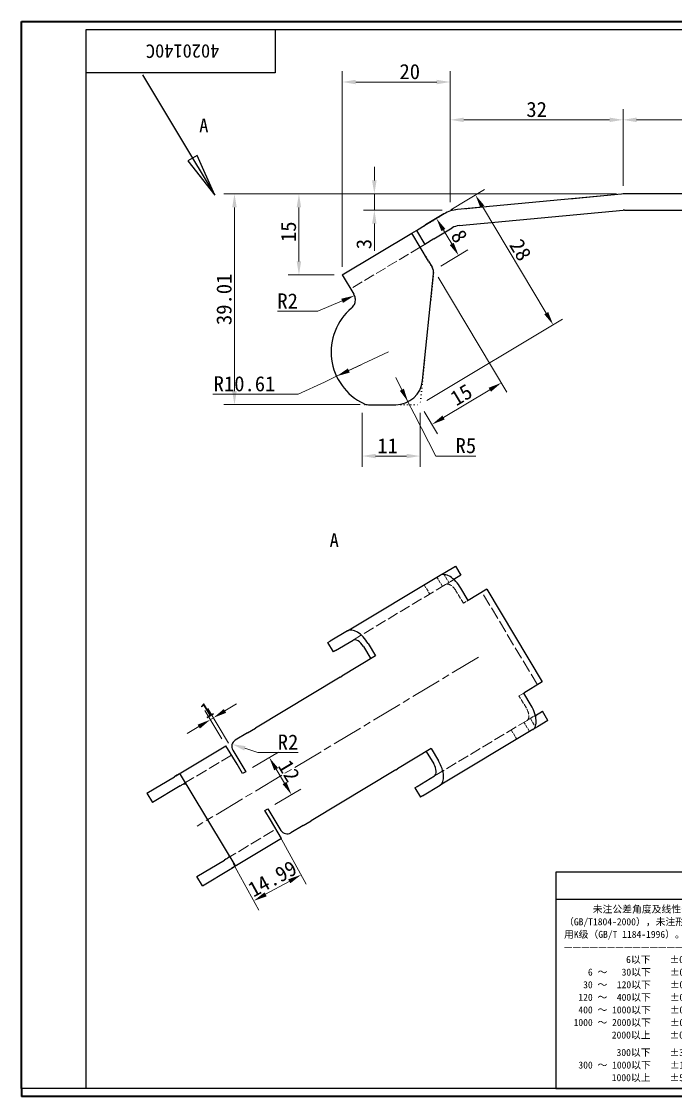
# Model space of a CAD drawing. Header units: millimetres. Extents: x 6 to 292, y 5 to 205.
# Drawn here: x 6 to 127.1, y 5.5 to 204.5 of the extents above; entities that cross this region are included whole.
import ezdxf
from ezdxf.enums import TextEntityAlignment as Align

# ---------------------------------------------------------------- set-up
doc = ezdxf.new("R2010")
doc.units = ezdxf.units.MM
for name, pattern in [('CHAIN', [0.3543, 0.2362, -0.0295, 0.0591, -0.0295]), ('DASHED', [0.2067, 0.1654, -0.0413]), ('DOTTED', [0.0482, 0.0069, -0.0413])]:
    doc.linetypes.add(name, pattern=pattern)
for name, color, linetype, lineweight in [('1', 7, 'Continuous', 18), ('可见 (ISO)', 7, 'Continuous', 25), ('图框 (ISO)', 7, 'Continuous', 35), ('标题 (ISO)', 7, 'Continuous', 25), ('草图几何图元 (ISO)', 7, 'Continuous', 18)]:
    doc.layers.add(name, color=color, linetype=linetype, lineweight=lineweight)
for name, color, linetype, lineweight, true_color in [('中心线 (ISO)', 1, 'CHAIN', 18, 0xff0000), ('剖切线 (ISO)', 7, 'CHAIN', 25, 0x008000), ('尺寸 (ISO)', 7, 'Continuous', 18, 0x008000), ('符号 (ISO)', 7, 'Continuous', 18, 0x008000), ('隐藏 (ISO)', 5, 'DASHED', 18, 0x0000ff)]:
    doc.layers.add(name, color=color, linetype=linetype, lineweight=lineweight, true_color=true_color)
doc.styles.add('HZ_33', font='simfang.ttf')
doc.styles.add('文本样式164', font='SimSun.ttf')
doc.styles.add('文本样式165', font='SimSun.ttf')
doc.styles.add('文本样式74', font='SimSun.ttf')
doc.styles.add('最新国标', font='simfang.ttf')
doc.styles.add('注释文本 (ISO)', font='simfang.ttf')
doc.dimstyles.new('默认 (GB)', dxfattribs={"dimtxt": 2.8, "dimasz": 2.5, "dimexe": 2, "dimexo": 1.5, "dimgap": 0.5, "dimtad": 1, "dimtoh": 1, "dimdsep": 46, "dimtxsty": '最新国标', "dimcen": 0.09, "dimdle": 10, "dimclrd": 256, "dimclre": 256, "dimclrt": 256, "dimaunit": 1, "dimadec": 3, "dimazin": 2, "dimtfac": 0.535714, "dimtmove": 0, "dimatfit": 3, "dimfxl": 0, "dimtolj": 1, "dimtzin": 0, "dimlwd": -1, "dimlwe": -1, "dimarcsym": 0})

# ---------------------------------------------------------------- blocks, each defined once
blk = doc.blocks.new('图框 最新国标')
at = {"layer": '图框 (ISO)'}
for p, q in [((6, 7), (6, 204.5)), ((6, 204.5), (291.5, 204.5)), ((6, 7), (6, 5.5)), ((6, 7), (6, 5.5)), ((291.5, 5.5), (6, 5.5))]:
    blk.add_line(p, q, dxfattribs=at)
at = {"layer": '图框 (ISO)', "color": 7, "linetype": 'Continuous', "lineweight": 25}
for p, q in [((18, 203), (290, 203)), ((18, 7), (18, 203)), ((18, 203), (290, 203)), ((53, 203), (53, 195)), ((53, 195), (18, 195)), ((290, 7), (6, 7)), ((290, 7), (18, 7))]:
    blk.add_line(p, q, dxfattribs=at)
at = {"layer": '图框 (ISO)', "style": '文本样式74'}
blk.add_attdef('零件代号_001', (42.65, 200.25), '', height=2.5, rotation=180, dxfattribs=at)
blk = doc.blocks.new('标题栏 最新国标')
at = {"layer": '标题 (ISO)'}
for p, q in [((381.98, -183.84), (196.98, -183.84)), ((196.98, -183.84), (196.98, -223.84)), ((254.48, -183.84), (254.48, -188.84)), ((269.48, -183.84), (269.48, -188.84)), ((281.48, -188.09), (281.48, -184.59)), ((281.48, -184.59), (286.48, -185.34)), ((289.48, -183.84), (289.48, -188.84)), ((381.98, -223.84), (381.98, -183.84)), ((383.48, -183.84), (383.48, -225.34)), ((286.48, -185.34), (286.48, -187.34)), ((196.98, -188.84), (381.98, -188.84)), ((232.98, -188.84), (232.98, -223.84)), ((286.48, -187.34), (281.48, -188.09)), ((321.98, -188.84), (321.98, -223.84)), ((321.98, -193.84), (381.98, -193.84)), ((321.98, -198.84), (381.98, -198.84)), ((351.98, -198.84), (351.98, -208.84)), ((321.98, -203.84), (232.98, -203.84)), ((321.98, -203.84), (381.98, -203.84)), ((321.98, -208.84), (381.98, -208.84)), ((321.98, -218.84), (381.98, -218.84)), ((196.98, -223.84), (381.98, -223.84)), ((383.48, -225.34), (196.98, -225.34))]:
    blk.add_line(p, q, dxfattribs=at)
at = {"layer": '标题 (ISO)', "linetype": 'CHAIN', "ltscale": 5.000333}
blk.add_line((274.98, -184.09), (274.98, -188.59), dxfattribs=at)
at = {"layer": '标题 (ISO)', "linetype": 'CHAIN', "ltscale": 15.834605}
blk.add_line((272.73, -186.34), (286.98, -186.34), dxfattribs=at)
at = {"layer": '标题 (ISO)'}
for radius in [1.75, 1]:
    blk.add_circle((274.98, -186.34), radius, dxfattribs=at)
at = {"layer": '1', "style": '文本样式164'}
for s, p in [('材 料', (299.48, -186.34)), ('UNIT: mm', (261.98, -186.34)), ('设 计', (327.98, -191.34)), ('制 图', (327.98, -196.34)), ('比 例', (327.98, -201.34)), ('重 量', (357.98, -201.34)), ('共 1  张', (336.98, -206.34)), ('第 1  张', (366.98, -206.34))]:
    blk.add_text(s, height=2, dxfattribs=at).set_placement(p, align=Align.MIDDLE_CENTER)
at = {"layer": '标题 (ISO)', "char_height": 2, "style": '注释文本 (ISO)'}
for s, insert, attachment_point, line_spacing_factor in [('{\\fSimSun|b0|i0|c134|p2;\\H0.65x;      未注公差角度及线性公差使用m\\P（GB/T1804-2000），未注形位公差使\\P用K级（GB/T 1184-1996）。\\P—————————————————\\P             6以下    ±0.05 mm\\P     6 ～   30以下    ±0.10 mm\\P    30 ～  120以下    ±0.15 mm\\P   120 ～  400以下    ±0.20 mm\\P   400 ～ 1000以下    ±0.30 mm\\P  1000 ～ 2000以下    ±0.50 mm\\P          2000以上    ±0.80 mm\\P\\H0.38462x;\\P\\H2.6x;           300以下    ±30′\\P   300 ～ 1000以下    ±15′\\P          1000以上    ±5′}', (198.48, -206.34), 4, 1.075116), ('{\\fMicrosoft YaHei|b0|i0|c134|p34;\\H1.75x;蓝探科工业自动化（昆山）有限公司\\P\\fArial|b0|i0|c0|p34;\\H0.71429x;Lantech Industrial Automation (Kunshan) Co., Ltd\\fFangSong|b0|i0|c134|p49;.\\H1.15195x; }', (277.48, -213.84), 5, 0.978695)]:
    blk.add_mtext(s, dxfattribs=dict(at, insert=insert, attachment_point=attachment_point, line_spacing_factor=line_spacing_factor))
at = {"layer": '标题 (ISO)', "attachment_point": 5, "style": '注释文本 (ISO)'}
for s, insert, char_height in [('\\fFangSong|b0|i0;零件号', (327.98, -211.84), 2), ('\\fSimSun|b0|i0;{\\H1.6000;未经蓝探科事先书面同意，严禁复制或发布此文件。}', (351.98, -221.34), 1.6)]:
    blk.add_mtext(s, dxfattribs=dict(at, insert=insert, char_height=char_height))
at = {"layer": '标题 (ISO)'}
for tag, p, height, style in [('材料_001', (320.09, -187.33), 2, '注释文本 (ISO)'), ('设计人_001', (353.65, -192.33), 2, '注释文本 (ISO)'), ('库存编号_001', (269.98, -198.15), 3.5, '文本样式165'), ('设计人_001', (353.65, -197.33), 2, '注释文本 (ISO)'), ('视图比例_001', (339.32, -202.33), 2, '注释文本 (ISO)'), ('质量\\P3;_001', (371.53, -202.3), 2, '注释文本 (ISO)'), ('零件代号_001', (347.97, -215.59), 3.5, '文本样式165')]:
    blk.add_attdef(tag, p, '', height=height, dxfattribs=dict(at, style=style))
blk = doc.blocks.new('二维转换剖视图0')
at = {"layer": '剖切线 (ISO)', "linetype": 'Continuous'}
for p, q in [((28.44, 194.63), (37.7, 179.19)), ((38.56, 179.71), (36.84, 178.68)), ((37.7, 179.19), (41.82, 172.33)), ((41.82, 172.33), (38.56, 179.71)), ((36.84, 178.68), (41.82, 172.33))]:
    blk.add_line(p, q, dxfattribs=at)
at = {"layer": '剖切线 (ISO)', "linetype": 'Continuous', "flags": 128}
blk.add_lwpolyline([(36.84, 178.68), (41.82, 172.33), (38.56, 179.71), (36.84, 178.68)], dxfattribs=at)
at = {"layer": '剖切线 (ISO)'}
blk.add_solid([(36.84, 178.68), (41.82, 172.33), (38.56, 179.71), (36.84, 178.68)], dxfattribs=at)
at = {"layer": '剖切线 (ISO)', "insert": (38.92, 184), "char_height": 2.5, "attachment_point": 7, "style": 'HZ_33'}
blk.add_mtext('A', dxfattribs=at)
blk = doc.blocks.new('*D6')
at = {"layer": 'Defpoints', "color": 0, "transparency": 16777216}
for p in [(117.42, 186.3), (117.42, 172.58), (172.42, 172.58)]:
    blk.add_point(p, dxfattribs=at)
at = {"layer": '尺寸 (ISO)', "color": 116, "true_color": 0x00803f, "transparency": 16777216}
for p, q in [((117.42, 174.08), (117.42, 188.3)), ((172.42, 174.08), (172.42, 188.3)), ((169.92, 186.3), (119.92, 186.3))]:
    blk.add_line(p, q, dxfattribs=at)
for points in [[(119.92, 186.71), (119.92, 185.88), (117.42, 186.3)], [(169.92, 186.71), (169.92, 185.88), (172.42, 186.3)]]:
    blk.add_solid(points, dxfattribs=at)
at = {"layer": '尺寸 (ISO)', "transparency": 16777216, "insert": (140.92, 188.21), "char_height": 2.8, "attachment_point": 5, "style": '最新国标'}
blk.add_mtext('\\A1;55', dxfattribs=at)
blk = doc.blocks.new('*D7')
at = {"layer": 'Defpoints', "color": 0, "transparency": 16777216}
for p in [(85.42, 186.3), (117.42, 172.58), (85.42, 169.58)]:
    blk.add_point(p, dxfattribs=at)
at = {"layer": '尺寸 (ISO)', "color": 116, "true_color": 0x00803f, "transparency": 16777216}
for p, q in [((85.42, 171.08), (85.42, 188.3)), ((117.42, 174.08), (117.42, 188.3)), ((114.92, 186.3), (87.92, 186.3))]:
    blk.add_line(p, q, dxfattribs=at)
for points in [[(87.92, 186.71), (87.92, 185.88), (85.42, 186.3)], [(114.92, 186.71), (114.92, 185.88), (117.42, 186.3)]]:
    blk.add_solid(points, dxfattribs=at)
at = {"layer": '尺寸 (ISO)', "transparency": 16777216, "insert": (101.42, 188.21), "char_height": 2.8, "attachment_point": 5, "style": '最新国标'}
blk.add_mtext('\\A1;32', dxfattribs=at)
blk = doc.blocks.new('*D8')
at = {"layer": 'Defpoints', "color": 0, "transparency": 16777216}
for p in [(65.42, 193.3), (85.42, 169.58), (65.42, 157.58)]:
    blk.add_point(p, dxfattribs=at)
at = {"layer": '尺寸 (ISO)', "color": 116, "true_color": 0x00803f, "transparency": 16777216}
for p, q in [((65.42, 159.08), (65.42, 195.3)), ((85.42, 171.08), (85.42, 195.3)), ((82.92, 193.3), (67.92, 193.3))]:
    blk.add_line(p, q, dxfattribs=at)
for points in [[(67.92, 193.71), (67.92, 192.88), (65.42, 193.3)], [(82.92, 193.71), (82.92, 192.88), (85.42, 193.3)]]:
    blk.add_solid(points, dxfattribs=at)
at = {"layer": '尺寸 (ISO)', "transparency": 16777216, "insert": (77.92, 195.21), "char_height": 2.8, "attachment_point": 5, "style": '最新国标'}
blk.add_mtext('\\A1;20', dxfattribs=at)
blk = doc.blocks.new('*D9')
at = {"layer": 'Defpoints', "color": 0, "transparency": 16777216}
for p in [(117.42, 172.58), (71.36, 169.58), (85.42, 169.58)]:
    blk.add_point(p, dxfattribs=at)
at = {"layer": '尺寸 (ISO)', "color": 116, "true_color": 0x00803f, "transparency": 16777216}
for p, q in [((71.36, 175.08), (71.36, 177.58)), ((115.92, 172.58), (69.36, 172.58)), ((71.36, 172.58), (71.36, 169.58)), ((83.92, 169.58), (69.36, 169.58)), ((71.36, 167.08), (71.36, 162.03))]:
    blk.add_line(p, q, dxfattribs=at)
for points in [[(70.94, 175.08), (71.77, 175.08), (71.36, 172.58)], [(70.94, 167.08), (71.77, 167.08), (71.36, 169.58)]]:
    blk.add_solid(points, dxfattribs=at)
at = {"layer": '尺寸 (ISO)', "transparency": 16777216, "insert": (69.44, 163.3), "char_height": 2.8, "attachment_point": 5, "rotation": 90, "style": '最新国标'}
blk.add_mtext('\\A1;3', dxfattribs=at)
blk = doc.blocks.new('*D10')
at = {"layer": 'Defpoints', "color": 0, "transparency": 16777216}
for p in [(117.42, 172.58), (57.39, 157.58), (65.42, 157.58)]:
    blk.add_point(p, dxfattribs=at)
at = {"layer": '尺寸 (ISO)', "color": 116, "true_color": 0x00803f, "transparency": 16777216}
for p, q in [((115.92, 172.58), (55.39, 172.58)), ((57.39, 170.08), (57.39, 160.08)), ((63.92, 157.58), (55.39, 157.58))]:
    blk.add_line(p, q, dxfattribs=at)
for points in [[(56.97, 170.08), (57.8, 170.08), (57.39, 172.58)], [(56.97, 160.08), (57.8, 160.08), (57.39, 157.58)]]:
    blk.add_solid(points, dxfattribs=at)
at = {"layer": '尺寸 (ISO)', "transparency": 16777216, "insert": (55.47, 165.58), "char_height": 2.8, "attachment_point": 5, "rotation": 90, "style": '最新国标'}
blk.add_mtext('\\A1;15', dxfattribs=at)
blk = doc.blocks.new('*D19')
at = {"layer": 'Defpoints', "color": 0, "transparency": 16777216}
for p in [(79.14, 165.81), (86.98, 161.18), (82.4, 158.43)]:
    blk.add_point(p, dxfattribs=at)
at = {"layer": '尺寸 (ISO)', "color": 116, "true_color": 0x00803f, "transparency": 16777216}
for p, q in [((80.43, 166.58), (84.58, 169.07)), ((84.15, 165.9), (85.69, 163.33)), ((83.68, 159.21), (88.69, 162.21))]:
    blk.add_line(p, q, dxfattribs=at)
for points in [[(84.51, 166.11), (83.79, 165.69), (82.86, 168.04)], [(86.05, 163.54), (85.33, 163.11), (86.98, 161.18)]]:
    blk.add_solid(points, dxfattribs=at)
at = {"layer": '尺寸 (ISO)', "transparency": 16777216, "insert": (87.08, 164.74), "char_height": 2.8, "attachment_point": 5, "rotation": 300.9638, "style": '最新国标'}
blk.add_mtext('\\A1;8', dxfattribs=at)
blk = doc.blocks.new('*D20')
at = {"layer": 'Defpoints', "color": 0, "transparency": 16777216}
for p in [(82.4, 158.43), (79.82, 133.57), (82.03, 129.9)]:
    blk.add_point(p, dxfattribs=at)
at = {"layer": '尺寸 (ISO)', "color": 116, "true_color": 0x00803f, "transparency": 16777216}
for p, q in [((83.17, 157.15), (95.92, 135.9)), ((92.75, 136.33), (84.17, 131.18)), ((80.6, 132.28), (83.06, 128.18))]:
    blk.add_line(p, q, dxfattribs=at)
for points in [[(92.53, 136.69), (92.96, 135.97), (94.89, 137.62)], [(83.96, 131.54), (84.38, 130.83), (82.03, 129.9)]]:
    blk.add_solid(points, dxfattribs=at)
at = {"layer": '尺寸 (ISO)', "transparency": 16777216, "insert": (87.47, 135.4), "char_height": 2.8, "attachment_point": 5, "rotation": 30.9638, "style": '最新国标'}
blk.add_mtext('\\A1;15', dxfattribs=at)
blk = doc.blocks.new('*D21')
at = {"layer": 'Defpoints', "color": 0, "transparency": 16777216}
for p in [(84.25, 168.88), (104.48, 148.36), (79.82, 133.57)]:
    blk.add_point(p, dxfattribs=at)
at = {"layer": '尺寸 (ISO)', "color": 116, "true_color": 0x00803f, "transparency": 16777216}
for p, q in [((85.54, 169.65), (91.79, 173.4)), ((91.37, 170.23), (103.2, 150.51)), ((81.11, 134.34), (106.2, 149.39))]:
    blk.add_line(p, q, dxfattribs=at)
for points in [[(91.72, 170.44), (91.01, 170.02), (90.08, 172.37)], [(103.56, 150.72), (102.84, 150.29), (104.48, 148.36)]]:
    blk.add_solid(points, dxfattribs=at)
at = {"layer": '尺寸 (ISO)', "transparency": 16777216, "insert": (98.41, 162.21), "char_height": 2.8, "attachment_point": 5, "rotation": 300.9638, "style": '最新国标'}
blk.add_mtext('\\A1;28', dxfattribs=at)
blk = doc.blocks.new('*D26')
at = {"layer": 'Defpoints', "color": 0, "transparency": 16777216}
for p in [(51.89, 68.24), (47.53, 65.63), (51.65, 58.77)]:
    blk.add_point(p, dxfattribs=at)
at = {"layer": '尺寸 (ISO)', "color": 116, "true_color": 0x00803f, "transparency": 16777216}
for p, q in [((48.82, 66.4), (53.61, 69.27)), ((54.72, 63.53), (53.18, 66.1)), ((52.94, 59.54), (57.73, 62.41))]:
    blk.add_line(p, q, dxfattribs=at)
for points in [[(53.54, 66.31), (52.82, 65.88), (51.89, 68.24)], [(55.08, 63.74), (54.37, 63.31), (56.01, 61.38)]]:
    blk.add_solid(points, dxfattribs=at)
at = {"layer": '尺寸 (ISO)', "transparency": 16777216, "insert": (55.58, 65.79), "char_height": 2.8, "attachment_point": 5, "rotation": 300.9638, "style": '最新国标'}
blk.add_mtext('\\A1;12', dxfattribs=at)
blk = doc.blocks.new('*D27')
at = {"layer": 'Defpoints', "color": 0, "transparency": 16777216}
for p in [(41.55, 75.6), (43.88, 70.43), (45.13, 69.63)]:
    blk.add_point(p, dxfattribs=at)
at = {"layer": '尺寸 (ISO)', "color": 116, "true_color": 0x00803f, "transparency": 16777216}
for p, q in [((43.69, 76.89), (45.84, 78.17)), ((43.1, 71.71), (39.95, 76.97)), ((44.36, 70.91), (40.52, 77.31)), ((38.83, 73.97), (36.69, 72.68)), ((40.98, 75.26), (41.55, 75.6))]:
    blk.add_line(p, q, dxfattribs=at)
for points in [[(43.48, 77.24), (43.91, 76.53), (41.55, 75.6)], [(38.62, 74.33), (39.05, 73.61), (40.98, 75.26)]]:
    blk.add_solid(points, dxfattribs=at)
at = {"layer": '尺寸 (ISO)', "transparency": 16777216, "insert": (40.29, 77.06), "char_height": 2.8, "attachment_point": 5, "rotation": 30.9638, "style": '最新国标'}
blk.add_mtext('\\A1;1', dxfattribs=at)
blk = doc.blocks.new('*D28')
at = {"layer": 'Defpoints', "color": 0, "transparency": 16777216}
for p in [(45.01, 70.72), (46.28, 70.31)]:
    blk.add_point(p, dxfattribs=at)
at = {"layer": '尺寸 (ISO)', "color": 116, "true_color": 0x00803f, "transparency": 16777216}
for p, q in [((49.77, 69.21), (47.39, 69.96)), ((57.22, 69.21), (49.77, 69.21))]:
    blk.add_line(p, q, dxfattribs=at)
blk.add_solid([(47.51, 70.36), (47.26, 69.56), (45.01, 70.72)], dxfattribs=at)
at = {"layer": '尺寸 (ISO)', "transparency": 16777216, "insert": (55.37, 71.11), "char_height": 2.8, "attachment_point": 5, "style": '最新国标'}
blk.add_mtext('\\A1;R2', dxfattribs=at)
blk = doc.blocks.new('*D29')
at = {"layer": 'Defpoints', "color": 0, "transparency": 16777216}
for p in [(69.1, 133.57), (79.82, 133.57), (69.1, 124.06)]:
    blk.add_point(p, dxfattribs=at)
at = {"layer": '尺寸 (ISO)', "color": 116, "true_color": 0x00803f, "transparency": 16777216}
for p, q in [((69.1, 132.07), (69.1, 122.06)), ((79.82, 132.07), (79.82, 122.06)), ((77.32, 124.06), (71.6, 124.06))]:
    blk.add_line(p, q, dxfattribs=at)
for points in [[(71.6, 124.47), (71.6, 123.64), (69.1, 124.06)], [(77.32, 124.47), (77.32, 123.64), (79.82, 124.06)]]:
    blk.add_solid(points, dxfattribs=at)
at = {"layer": '尺寸 (ISO)', "transparency": 16777216, "insert": (73.8, 125.96), "char_height": 2.8, "attachment_point": 5, "style": '最新国标'}
blk.add_mtext('\\A1;11', dxfattribs=at)
blk = doc.blocks.new('*D30')
at = {"layer": 'Defpoints', "color": 0, "transparency": 16777216}
for p in [(67.68, 153.77), (65.84, 152.98)]:
    blk.add_point(p, dxfattribs=at)
at = {"layer": '尺寸 (ISO)', "color": 116, "true_color": 0x00803f, "transparency": 16777216}
for p, q in [((60.89, 150.87), (65.38, 152.79)), ((53.44, 150.87), (60.89, 150.87))]:
    blk.add_line(p, q, dxfattribs=at)
blk.add_solid([(65.22, 153.17), (65.55, 152.4), (67.68, 153.77)], dxfattribs=at)
at = {"layer": '尺寸 (ISO)', "transparency": 16777216, "insert": (55.3, 152.77), "char_height": 2.8, "attachment_point": 5, "style": '最新国标'}
blk.add_mtext('\\A1;R2', dxfattribs=at)
blk = doc.blocks.new('*D31')
at = {"layer": 'Defpoints', "color": 0, "transparency": 16777216}
for p in [(53.14, 54.99), (44.51, 49.93), (49.03, 41.72)]:
    blk.add_point(p, dxfattribs=at)
at = {"layer": '尺寸 (ISO)', "color": 116, "true_color": 0x00803f, "transparency": 16777216}
for p, q in [((53.86, 53.68), (58.75, 44.79)), ((45.23, 48.62), (49.99, 39.97)), ((55.6, 45.33), (51.22, 42.93))]:
    blk.add_line(p, q, dxfattribs=at)
for points in [[(55.39, 45.7), (55.8, 44.97), (57.79, 46.54)], [(51.02, 43.29), (51.42, 42.56), (49.03, 41.72)]]:
    blk.add_solid(points, dxfattribs=at)
at = {"layer": '尺寸 (ISO)', "transparency": 16777216, "insert": (52.48, 45.82), "char_height": 2.8, "attachment_point": 5, "rotation": 28.8108, "style": '最新国标'}
blk.add_mtext('\\A1;14.99', dxfattribs=at)
blk = doc.blocks.new('*D32')
at = {"layer": 'Defpoints', "color": 0, "transparency": 16777216}
for p in [(117.7, 172.58), (45.45, 133.57), (70.25, 133.57)]:
    blk.add_point(p, dxfattribs=at)
at = {"layer": '尺寸 (ISO)', "color": 116, "true_color": 0x00803f, "transparency": 16777216}
for p, q in [((116.2, 172.58), (43.45, 172.58)), ((45.45, 170.08), (45.45, 136.07)), ((68.75, 133.57), (43.45, 133.57))]:
    blk.add_line(p, q, dxfattribs=at)
for points in [[(45.03, 170.08), (45.87, 170.08), (45.45, 172.58)], [(45.03, 136.07), (45.87, 136.07), (45.45, 133.57)]]:
    blk.add_solid(points, dxfattribs=at)
at = {"layer": '尺寸 (ISO)', "transparency": 16777216, "insert": (43.53, 153.07), "char_height": 2.8, "attachment_point": 5, "rotation": 90, "style": '最新国标'}
blk.add_mtext('\\A1;39.01', dxfattribs=at)
blk = doc.blocks.new('*D33')
at = {"layer": 'Defpoints', "color": 0, "transparency": 16777216}
for p in [(73.96, 143.34), (64.36, 138.83)]:
    blk.add_point(p, dxfattribs=at)
at = {"layer": '尺寸 (ISO)', "color": 116, "true_color": 0x00803f, "transparency": 16777216}
for p, q in [((73.96, 143.34), (64.36, 138.83)), ((66.62, 139.89), (68.89, 140.95)), ((57.26, 135.49), (62.1, 137.76)), ((64.36, 138.83), (62.1, 137.76)), ((41.44, 135.49), (57.26, 135.49))]:
    blk.add_line(p, q, dxfattribs=at)
blk.add_solid([(66.45, 140.27), (66.8, 139.51), (64.36, 138.83)], dxfattribs=at)
at = {"layer": '尺寸 (ISO)', "transparency": 16777216, "insert": (47.31, 137.42), "char_height": 2.8, "attachment_point": 5, "style": '最新国标'}
blk.add_mtext('\\A1;R10.61', dxfattribs=at)
blk = doc.blocks.new('*D34')
at = {"layer": 'Defpoints', "color": 0, "transparency": 16777216}
for p in [(75.32, 138.57), (77.59, 134.11)]:
    blk.add_point(p, dxfattribs=at)
at = {"layer": '尺寸 (ISO)', "color": 116, "true_color": 0x00803f, "transparency": 16777216}
for p, q in [((75.32, 138.57), (77.59, 134.11)), ((76.45, 136.34), (75.32, 138.57)), ((77.59, 134.11), (78.72, 131.89)), ((82.72, 124.06), (78.72, 131.89)), ((90.17, 124.06), (82.72, 124.06))]:
    blk.add_line(p, q, dxfattribs=at)
blk.add_solid([(76.82, 136.53), (76.08, 136.15), (77.59, 134.11)], dxfattribs=at)
at = {"layer": '尺寸 (ISO)', "transparency": 16777216, "insert": (88.31, 125.97), "char_height": 2.8, "attachment_point": 5, "style": '最新国标'}
blk.add_mtext('\\A1;R5', dxfattribs=at)

msp = doc.modelspace()

# ---------------------------------------------------------------- linework, layer by layer
at = {"layer": '中心线 (ISO)', "ltscale": 23.990969}
msp.add_line((90.6412, 86.826), (38.5217, 55.5542), dxfattribs=at)
at = {"layer": '可见 (ISO)'}
for p, q in [((117.1396, 172.5512), (86.7766, 169.7047)), ((130.419, 172.5774), (117.6996, 172.5774)), ((87.0567, 166.7178), (117.4196, 169.5643)), ((117.6996, 169.5774), (130.419, 169.5774)), ((84.2497, 168.8758), (80.8539, 166.8383)), ((65.419, 157.5774), (78.2814, 165.2948)), ((78.2814, 165.2948), (79.1389, 165.8093)), ((81.3684, 160.1499), (78.2814, 165.2948)), ((79.1389, 165.8093), (80.8539, 166.8383)), ((79.1389, 165.8093), (80.6824, 163.2369)), ((82.3974, 164.2659), (85.7932, 166.3034)), ((80.6824, 163.2369), (79.8249, 162.7224)), ((82.3974, 164.2659), (80.6824, 163.2369)), ((81.3684, 160.1499), (82.0544, 159.0066)), ((65.419, 157.5774), (67.5591, 154.0106)), ((80.2889, 138.0531), (82.3288, 157.7718)), ((70.2533, 133.5676), (75.3154, 133.5676)), ((84.4195, 102.5294), (86.3623, 103.6951)), ((86.3623, 103.6951), (87.3913, 101.9801)), ((66.3803, 91.7059), (83.5372, 102)), ((83.5372, 102), (84.4195, 102.5294)), ((87.3913, 101.9801), (86.0944, 101.202)), ((88.7318, 97.3422), (87.3598, 99.6289)), ((92.1632, 99.401), (88.7318, 97.3422)), ((92.1632, 99.401), (102.4531, 82.2512)), ((66.3803, 91.7059), (63.145, 89.7647)), ((62.7377, 89.5203), (63.145, 89.7647)), ((64.174, 88.0497), (67.4093, 89.9909)), ((63.7667, 87.8053), (62.7377, 89.5203)), ((64.174, 88.0497), (63.7667, 87.8053)), ((69.3206, 88.8053), (70.6926, 86.5187)), ((70.203, 89.3347), (71.575, 87.0481)), ((71.575, 87.0481), (65.34, 83.3071)), ((65.0577, 83.1378), (49.3367, 73.7052)), ((65.0577, 83.1378), (65.34, 83.3071)), ((102.4531, 82.2512), (99.0217, 80.1924)), ((100.3937, 77.9057), (99.0217, 80.1924)), ((101.1863, 76.0489), (102.4832, 76.827)), ((103.5122, 75.112), (102.4832, 76.827)), ((47.8543, 72.8157), (49.3367, 73.7052)), ((101.5694, 73.9463), (100.687, 73.4169)), ((103.5122, 75.112), (101.5694, 73.9463)), ((47.8543, 72.8157), (45.5904, 71.4573)), ((100.687, 73.4169), (83.5301, 63.1228)), ((34.6047, 64.866), (43.8754, 70.4284)), ((45.9334, 66.9984), (43.8754, 70.4284)), ((81.8649, 69.8982), (75.6299, 66.1573)), ((81.8649, 69.8982), (83.2369, 67.6116)), ((45.133, 69.628), (47.534, 65.6264)), ((80.9825, 69.3688), (82.3545, 67.0822)), ((46.9624, 65.2834), (45.9334, 66.9984)), ((75.3477, 65.9879), (59.6267, 56.5553)), ((75.3477, 65.9879), (75.6299, 66.1573)), ((29.2358, 61.6446), (34.3385, 64.7062)), ((34.6047, 64.866), (34.3385, 64.7062)), ((35.3997, 65.1181), (37.3584, 61.8534)), ((47.534, 65.6264), (46.9624, 65.2834)), ((79.2659, 62.8966), (82.5012, 64.8378)), ((35.3675, 62.9912), (30.2648, 59.9296)), ((35.3675, 62.9912), (35.6337, 63.151)), ((37.3584, 61.8534), (43.5324, 51.5635)), ((78.8585, 62.6522), (79.2659, 62.8966)), ((78.8585, 62.6522), (79.8875, 60.9372)), ((80.2949, 61.1816), (83.5301, 63.1228)), ((29.2358, 61.6446), (30.2648, 59.9296)), ((80.2949, 61.1816), (79.8875, 60.9372)), ((51.0783, 58.4235), (51.65, 58.7664)), ((52.1073, 56.7085), (51.0783, 58.4235)), ((51.65, 58.7664), (54.051, 54.7648)), ((54.1653, 53.2785), (52.1073, 56.7085)), ((58.1442, 55.6658), (59.6267, 56.5553)), ((58.1442, 55.6658), (55.8803, 54.3075)), ((54.1653, 53.2785), (44.8946, 47.7161)), ((43.5324, 51.5635), (45.4912, 48.2989)), ((38.4968, 46.2098), (43.5994, 49.2713)), ((43.8656, 49.4311), (43.5994, 49.2713)), ((39.5258, 44.4948), (38.4968, 46.2098)), ((39.5258, 44.4948), (44.6284, 47.5564)), ((44.6284, 47.5564), (44.8946, 47.7161))]:
    msp.add_line(p, q, dxfattribs=at)
for centre, radius, start, end in [((117.6996, 166.5774), 6, 90, 95.355825), ((87.3367, 163.7309), 6, 95.355825, 120.963757), ((117.6996, 166.5774), 3, 90, 95.355825), ((87.3367, 163.7309), 3, 95.355825, 120.963757), ((80.3394, 157.9776), 2, 354.093859, 30.963757), ((73.9641, 143.3355), 10.6088, 130.090562, 244.465778), ((65.8441, 152.9816), 2, 310.090562, 324.01065), ((75.3154, 138.5676), 5, 270, 354.093859), ((70.2533, 135.5676), 2, 244.465778, 270), ((46.2764, 70.314), 1.3333, 120.963757, 210.963757), ((55.1943, 55.4508), 1.3333, 210.963757, 300.963757)]:
    msp.add_arc(centre, radius, start, end, dxfattribs=at)
for centre, major_axis, start_param, end_param in [((85.5951, 98.57), (-2.058, 3.43), 4.71238898, 6.28318531), ((68.4383, 88.2759), (-2.058, 3.43), 4.71238898, 6.28318531), ((68.4383, 88.2759), (-1.029, 1.715), 4.71238898, 6.28318531), ((98.629, 76.8469), (2.058, -3.43), 0, 1.57079633), ((81.4722, 66.5528), (1.029, -1.715), 0, 1.57079633), ((81.4722, 66.5528), (2.058, -3.43), 0, 1.57079633)]:
    msp.add_ellipse(centre, major_axis=major_axis, ratio=0.51449576, start_param=start_param, end_param=end_param, dxfattribs=at)
for points, knots in [([(67.4624, 151.8063), (67.6154, 152.017), (67.725, 152.2588), (67.8464, 152.7446), (67.8615, 153.0207), (67.7804, 153.5492), (67.6845, 153.8015), (67.5591, 154.0106)], [0.703666051, 0.703666051, 0.703666051, 0.703666051, 0.777260848, 0.777260848, 0.854088595, 0.854088595, 0.930916343, 0.930916343, 0.930916343, 0.930916343]), ([(35.3997, 65.1181), (35.3727, 65.1629), (35.3228, 65.1847), (35.1761, 65.1673), (35.0791, 65.1287), (34.868, 65.0217), (34.742, 64.9483), (34.6047, 64.866)], [0.948632407, 0.948632407, 0.948632407, 0.948632407, 1.025377855, 1.025377855, 1.102123302, 1.102123302, 1.175877041, 1.175877041, 1.175877041, 1.175877041]), ([(35.6337, 63.151), (35.6881, 63.1836), (35.74, 63.2141), (35.8738, 63.2892), (35.9612, 63.3341), (36.1202, 63.3947), (36.1922, 63.41), (36.3171, 63.4075), (36.3785, 63.3868), (36.4747, 63.3107), (36.5128, 63.2626), (36.5458, 63.2078)], [1.816805226, 1.816805226, 1.816805226, 1.816805226, 1.845932585, 1.845932585, 1.897947328, 1.897947328, 1.94996207, 1.94996207, 2.006084185, 2.006084185, 2.051829861, 2.051829861, 2.051829861, 2.051829861]), ([(44.345, 50.2091), (44.3778, 50.1542), (44.4024, 50.098), (44.4242, 49.9772), (44.4136, 49.9134), (44.357, 49.8019), (44.3097, 49.7456), (44.1813, 49.6339), (44.1006, 49.5779), (43.9714, 49.4952), (43.92, 49.4637), (43.8656, 49.4311)], [0.269492393, 0.269492393, 0.269492393, 0.269492393, 0.31523807, 0.31523807, 0.371360184, 0.371360184, 0.423374927, 0.423374927, 0.475389669, 0.475389669, 0.504517028, 0.504517028, 0.504517028, 0.504517028]), ([(44.8946, 47.7161), (45.0316, 47.7983), (45.1555, 47.8748), (45.3493, 48.0107), (45.4292, 48.0782), (45.5138, 48.1996), (45.5181, 48.254), (45.4912, 48.2989)], [0.703666051, 0.703666051, 0.703666051, 0.703666051, 0.777260848, 0.777260848, 0.854088595, 0.854088595, 0.930916343, 0.930916343, 0.930916343, 0.930916343])]:
    msp.add_open_spline(points, degree=3, knots=knots, dxfattribs=at)
at = {"layer": '草图几何图元 (ISO)', "linetype": 'DOTTED', "ltscale": 13.03673}
msp.add_line((108.0346, 171.6976), (117.419, 172.5774), dxfattribs=at)
at = {"layer": '草图几何图元 (ISO)', "linetype": 'DOTTED', "ltscale": 13.998786}
msp.add_line((118.7685, 172.5774), (117.419, 172.5774), dxfattribs=at)
at = {"layer": '草图几何图元 (ISO)', "linetype": 'DOTTED', "ltscale": 13.211303}
msp.add_line((80.5047, 166.6288), (85.419, 169.5774), dxfattribs=at)
at = {"layer": '草图几何图元 (ISO)', "linetype": 'DOTTED', "ltscale": 12.500944}
msp.add_line((92.0181, 170.1961), (85.419, 169.5774), dxfattribs=at)
at = {"layer": '草图几何图元 (ISO)', "linetype": 'DOTTED', "ltscale": 12.363978}
msp.add_line((80.8643, 160.99), (82.3974, 158.4349), dxfattribs=at)
at = {"layer": '草图几何图元 (ISO)', "linetype": 'DOTTED', "ltscale": 12.596147}
msp.add_line((81.8351, 152.9997), (82.3974, 158.4349), dxfattribs=at)
at = {"layer": '草图几何图元 (ISO)', "linetype": 'DOTTED', "ltscale": 5.150267}
msp.add_line((67.4654, 154.1667), (67.141, 154.7074), dxfattribs=at)
at = {"layer": '草图几何图元 (ISO)', "linetype": 'DOTTED', "ltscale": 13.140675}
msp.add_line((80.6721, 141.7578), (79.8249, 133.5676), dxfattribs=at)
at = {"layer": '草图几何图元 (ISO)', "linetype": 'DOTTED', "ltscale": 12.518278}
msp.add_line((73.323, 133.5676), (69.0993, 133.5676), dxfattribs=at)
at = {"layer": '草图几何图元 (ISO)', "linetype": 'DOTTED', "ltscale": 12.482877}
msp.add_line((74.4098, 133.5676), (79.8249, 133.5676), dxfattribs=at)
at = {"layer": '草图几何图元 (ISO)', "linetype": 'DOTTED', "ltscale": 3.885117}
msp.add_arc((73.9641, 143.3355), 10.6088, 244.465778, 247.034721, dxfattribs=at)
at = {"layer": '隐藏 (ISO)', "ltscale": 12.094824}
msp.add_line((79.8249, 162.7224), (66.9625, 155.0049), dxfattribs=at)
at = {"layer": '隐藏 (ISO)', "ltscale": 3.809293}
for p, q in [((83.9779, 99.9321), (82.9489, 101.6471)), ((84.1328, 102.3574), (85.1618, 100.6424)), ((80.5885, 100.2308), (81.6175, 98.5159)), ((87.8495, 96.8128), (88.7318, 97.3422)), ((99.0217, 80.1924), (98.1394, 79.6629)), ((100.0988, 73.064), (99.0698, 74.779)), ((100.2537, 75.4893), (101.2827, 73.7743)), ((96.7094, 73.3627), (97.7384, 71.6477))]:
    msp.add_line(p, q, dxfattribs=at)
at = {"layer": '隐藏 (ISO)', "ltscale": 12.54278}
for p, q in [((84.5661, 100.285), (67.4093, 89.9909)), ((82.5012, 64.8378), (99.658, 75.1319))]:
    msp.add_line(p, q, dxfattribs=at)
at = {"layer": '隐藏 (ISO)', "ltscale": 2.285536}
for p, q in [((84.5661, 100.285), (85.4485, 100.8144)), ((100.5404, 75.6613), (99.658, 75.1319))]:
    msp.add_line(p, q, dxfattribs=at)
at = {"layer": '隐藏 (ISO)', "ltscale": 1.793452}
for p, q in [((86.0944, 101.202), (85.4485, 100.8144)), ((100.5404, 75.6613), (101.1863, 76.0489))]:
    msp.add_line(p, q, dxfattribs=at)
at = {"layer": '隐藏 (ISO)', "ltscale": 5.079091}
for p, q in [((87.8495, 96.8128), (86.4775, 99.0995)), ((99.5114, 77.3763), (98.1394, 79.6629))]:
    msp.add_line(p, q, dxfattribs=at)
at = {"layer": '隐藏 (ISO)', "ltscale": 13.822656}
msp.add_line((101.5708, 81.7218), (91.2808, 98.8716), dxfattribs=at)
at = {"layer": '隐藏 (ISO)', "ltscale": 13.076142}
for p, q in [((44.9044, 68.7134), (35.6337, 63.151)), ((43.8656, 49.4311), (53.1363, 54.9935))]:
    msp.add_line(p, q, dxfattribs=at)
at = {"layer": '隐藏 (ISO)', "ltscale": 5.983681}
for centre, major_axis, start_param, end_param in [((85.5951, 98.57), (-1.029, 1.715), 4.71238898, 6.28318531), ((98.629, 76.8469), (1.029, -1.715), 0, 1.57079633)]:
    msp.add_ellipse(centre, major_axis=major_axis, ratio=0.51449576, start_param=start_param, end_param=end_param, dxfattribs=at)

# ---------------------------------------------------------------- block references
msp.add_blockref('图框 最新国标', (0, 0)).add_auto_attribs({'零件代号_001': '4020140C'})
ref = msp.add_blockref('标题栏 最新国标', (-91.9825, 230.8443))
ref.add_attrib('零件代号_001', '4020140C', (255.9888, 15.25), dxfattribs={"layer": '标题 (ISO)', "height": 3.5, "style": '文本样式165'})
ref.add_attrib('库存编号_001', '检测件', (178.0014, 32.6913), dxfattribs={"layer": '标题 (ISO)', "height": 3.5, "style": '文本样式165'})
ref.add_attrib('质量\\P3;_001', '无', (279.5429, 28.54), dxfattribs={"layer": '标题 (ISO)', "height": 2, "style": '注释文本 (ISO)'})
ref.add_attrib('视图比例_001', '1 : 1', (247.3371, 28.5171), dxfattribs={"layer": '标题 (ISO)', "height": 2, "style": '注释文本 (ISO)'})
ref.add_attrib('设计人_001', 'LIA002', (261.6686, 38.5114), dxfattribs={"layer": '标题 (ISO)', "height": 2, "style": '注释文本 (ISO)'})
ref.add_attrib('设计人_001', 'LIA002', (261.6686, 33.5114), dxfattribs={"layer": '标题 (ISO)', "height": 2, "style": '注释文本 (ISO)'})
ref.add_attrib('材料_001', 'SUS304', (228.1114, 43.5114), dxfattribs={"layer": '标题 (ISO)', "height": 2, "style": '注释文本 (ISO)'})
at = {"layer": '剖切线 (ISO)'}
msp.add_blockref('二维转换剖视图0', (0, 0), dxfattribs=at)

# ---------------------------------------------------------------- texts
at = {"layer": '符号 (ISO)', "insert": (63.0767, 107.2337), "char_height": 2.5, "attachment_point": 7, "style": 'HZ_33'}
msp.add_mtext('A', dxfattribs=at)

# ---------------------------------------------------------------- dimensions: what is measured, and where the dimension line sits
at = {"layer": '尺寸 (ISO)', "color": 116, "true_color": 0x00803f}
for base, p1, p2, angle, override, picture, middle in [((65.419, 193.2977), (85.419, 169.5774), (65.419, 157.5774), 180, {"dimgap": 0.5, "dimtoh": 0, "dimdec": 2, "dimtol": 0, "dimlim": 0, "dimtp": 0, "dimtm": 0, "dimtdec": 2, "dimtofl": 0, "dimatfit": 1}, '*D8', (77.919, 193.2977)), ((85.419, 186.2977), (117.419, 172.5774), (85.419, 169.5774), 180, {"dimgap": 0.5, "dimtoh": 0, "dimdec": 2, "dimtol": 0, "dimlim": 0, "dimtp": 0, "dimtm": 0, "dimtdec": 2, "dimtofl": 0, "dimatfit": 1}, '*D7', (101.419, 186.2977)), ((117.419, 186.2977), (172.419, 172.5774), (117.419, 172.5774), 180, {"dimgap": 0.5, "dimtoh": 0, "dimdec": 2, "dimtol": 0, "dimlim": 0, "dimtp": 0, "dimtm": 0, "dimtdec": 2, "dimtofl": 0, "dimatfit": 1}, '*D6', (140.919, 186.2977)), ((71.3556, 169.5774), (117.419, 172.5774), (85.419, 169.5774), 90, {"dimgap": 0.5, "dimtoh": 0, "dimdec": 2, "dimtol": 0, "dimlim": 0, "dimtp": 0, "dimtm": 0, "dimtdec": 2, "dimtofl": 1, "dimatfit": 1}, '*D9', (71.3556, 163.3014)), ((104.4849, 148.3636), (84.2497, 168.8758), (79.8249, 133.5676), 300.963757, {"dimgap": 0.5, "dimtoh": 0, "dimdec": 2, "dimtol": 0, "dimlim": 0, "dimtp": 0, "dimtm": 0, "dimtdec": 2, "dimtofl": 0, "dimatfit": 1}, '*D21', (96.7674, 161.226)), ((45.4497, 133.5676), (117.6996, 172.5774), (70.2533, 133.5676), 90, {"dimgap": 0.5, "dimtoh": 0, "dimdec": 2, "dimtol": 0, "dimlim": 0, "dimtp": 0, "dimtm": 0, "dimtdec": 2, "dimtofl": 0, "dimatfit": 1}, '*D32', (45.4497, 153.0725)), ((57.3879, 157.5774), (117.419, 172.5774), (65.419, 157.5774), 90, {"dimgap": 0.5, "dimtoh": 0, "dimdec": 2, "dimtol": 0, "dimlim": 0, "dimtp": 0, "dimtm": 0, "dimtdec": 2, "dimtofl": 0, "dimatfit": 1}, '*D10', (57.3879, 165.5774)), ((86.9779, 161.1833), (79.1389, 165.8093), (82.3974, 158.4349), 120.963757, {"dimgap": 0.5, "dimtoh": 0, "dimdec": 2, "dimtol": 0, "dimlim": 0, "dimtp": 0, "dimtm": 0, "dimtdec": 2, "dimtofl": 0, "dimatfit": 1}, '*D19', (85.4345, 163.7557)), ((82.0264, 129.8984), (82.3974, 158.4349), (79.8249, 133.5676), 30.963757, {"dimgap": 0.5, "dimtoh": 0, "dimdec": 2, "dimtol": 0, "dimlim": 0, "dimtp": 0, "dimtm": 0, "dimtdec": 2, "dimtofl": 0, "dimatfit": 1}, '*D20', (88.4576, 133.7571)), ((69.0993, 124.0579), (79.8249, 133.5676), (69.0993, 133.5676), 180, {"dimgap": 0.5, "dimtoh": 0, "dimdec": 0, "dimtol": 0, "dimlim": 0, "dimtp": 0, "dimtm": 0, "dimtdec": 2, "dimtofl": 0, "dimatfit": 1}, '*D29', (73.7955, 124.0579)), ((41.5499, 75.5999), (43.8754, 70.4284), (45.133, 69.628), 30.963757, {"dimgap": 0.5, "dimtoh": 0, "dimdec": 2, "dimlfac": 1.5, "dimtol": 0, "dimlim": 0, "dimtp": 0, "dimtm": 0, "dimtdec": 2, "dimtofl": 1, "dimatfit": 1}, '*D27', (41.2641, 75.4284)), ((51.8944, 68.2426), (51.65, 58.7664), (47.534, 65.6264), 120.963757, {"dimgap": 0.5, "dimtoh": 0, "dimdec": 2, "dimlfac": 1.5, "dimtol": 0, "dimlim": 0, "dimtp": 0, "dimtm": 0, "dimtdec": 2, "dimtofl": 0, "dimatfit": 1}, '*D26', (53.9524, 64.8126)), ((49.027, 41.7217), (53.1363, 54.9935), (44.5118, 49.9312), 208.810794, {"dimgap": 0.5, "dimtoh": 0, "dimdec": 2, "dimlfac": 1.5, "dimtol": 0, "dimlim": 0, "dimtp": 0, "dimtm": 0, "dimtdec": 2, "dimtofl": 0, "dimatfit": 1}, '*D31', (53.4066, 44.1305))]:
    dim = msp.add_linear_dim(base=base, p1=p1, p2=p2, angle=angle, dimstyle='默认 (GB)', override=override, dxfattribs=at)
    dim.commit()
    dim.dimension.update_dxf_attribs({"geometry": picture, "text_midpoint": middle, "dimtype": 160})
for center, mpoint, override, picture, middle in [((65.8405, 152.9817), (67.6824, 153.7688), {"dimgap": 0.5, "dimtih": 1, "dimdec": 2, "dimlfac": 0.998487, "dimcen": 0, "dimtol": 0, "dimlim": 0, "dimtp": 0, "dimtm": 0, "dimtdec": 2}, '*D30', (55.2955, 150.867)), ((73.9641, 143.3355), (64.3609, 138.8273), {"dimgap": 0.5, "dimtih": 1, "dimdec": 2, "dimlfac": 1, "dimcen": 0, "dimtol": 0, "dimlim": 0, "dimtp": 0, "dimtm": 0, "dimtdec": 2}, '*D33', (47.3137, 135.4922)), ((75.3154, 138.5676), (77.5872, 134.1135), {"dimgap": 0.5, "dimtih": 1, "dimdec": 2, "dimlfac": 1, "dimcen": 0, "dimtol": 0, "dimlim": 0, "dimtp": 0, "dimtm": 0, "dimtdec": 2}, '*D34', (88.312, 124.0579)), ((46.2764, 70.314), (45.0052, 70.7165), {"dimgap": 0.5, "dimtih": 1, "dimdec": 2, "dimlfac": 1.5, "dimcen": 0, "dimtol": 0, "dimlim": 0, "dimtp": 0, "dimtm": 0, "dimtdec": 2}, '*D28', (55.3679, 69.2073))]:
    dim = msp.add_radius_dim(center=center, mpoint=mpoint, dimstyle='默认 (GB)', override=override, dxfattribs=at)
    dim.commit()
    dim.dimension.update_dxf_attribs({"geometry": picture, "text_midpoint": middle, "dimtype": 164})

doc.saveas('drawing.dxf')
